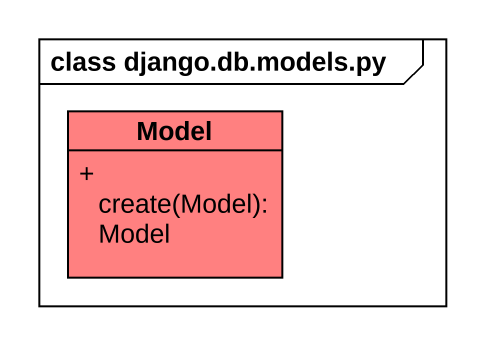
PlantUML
@startuml
mainframe class django.db.models.py
hide circle
hide empty members
skinparam classAttributeIconSize 0
class Model #FF8080 {
  + create(Model): Model
}
@enduml
